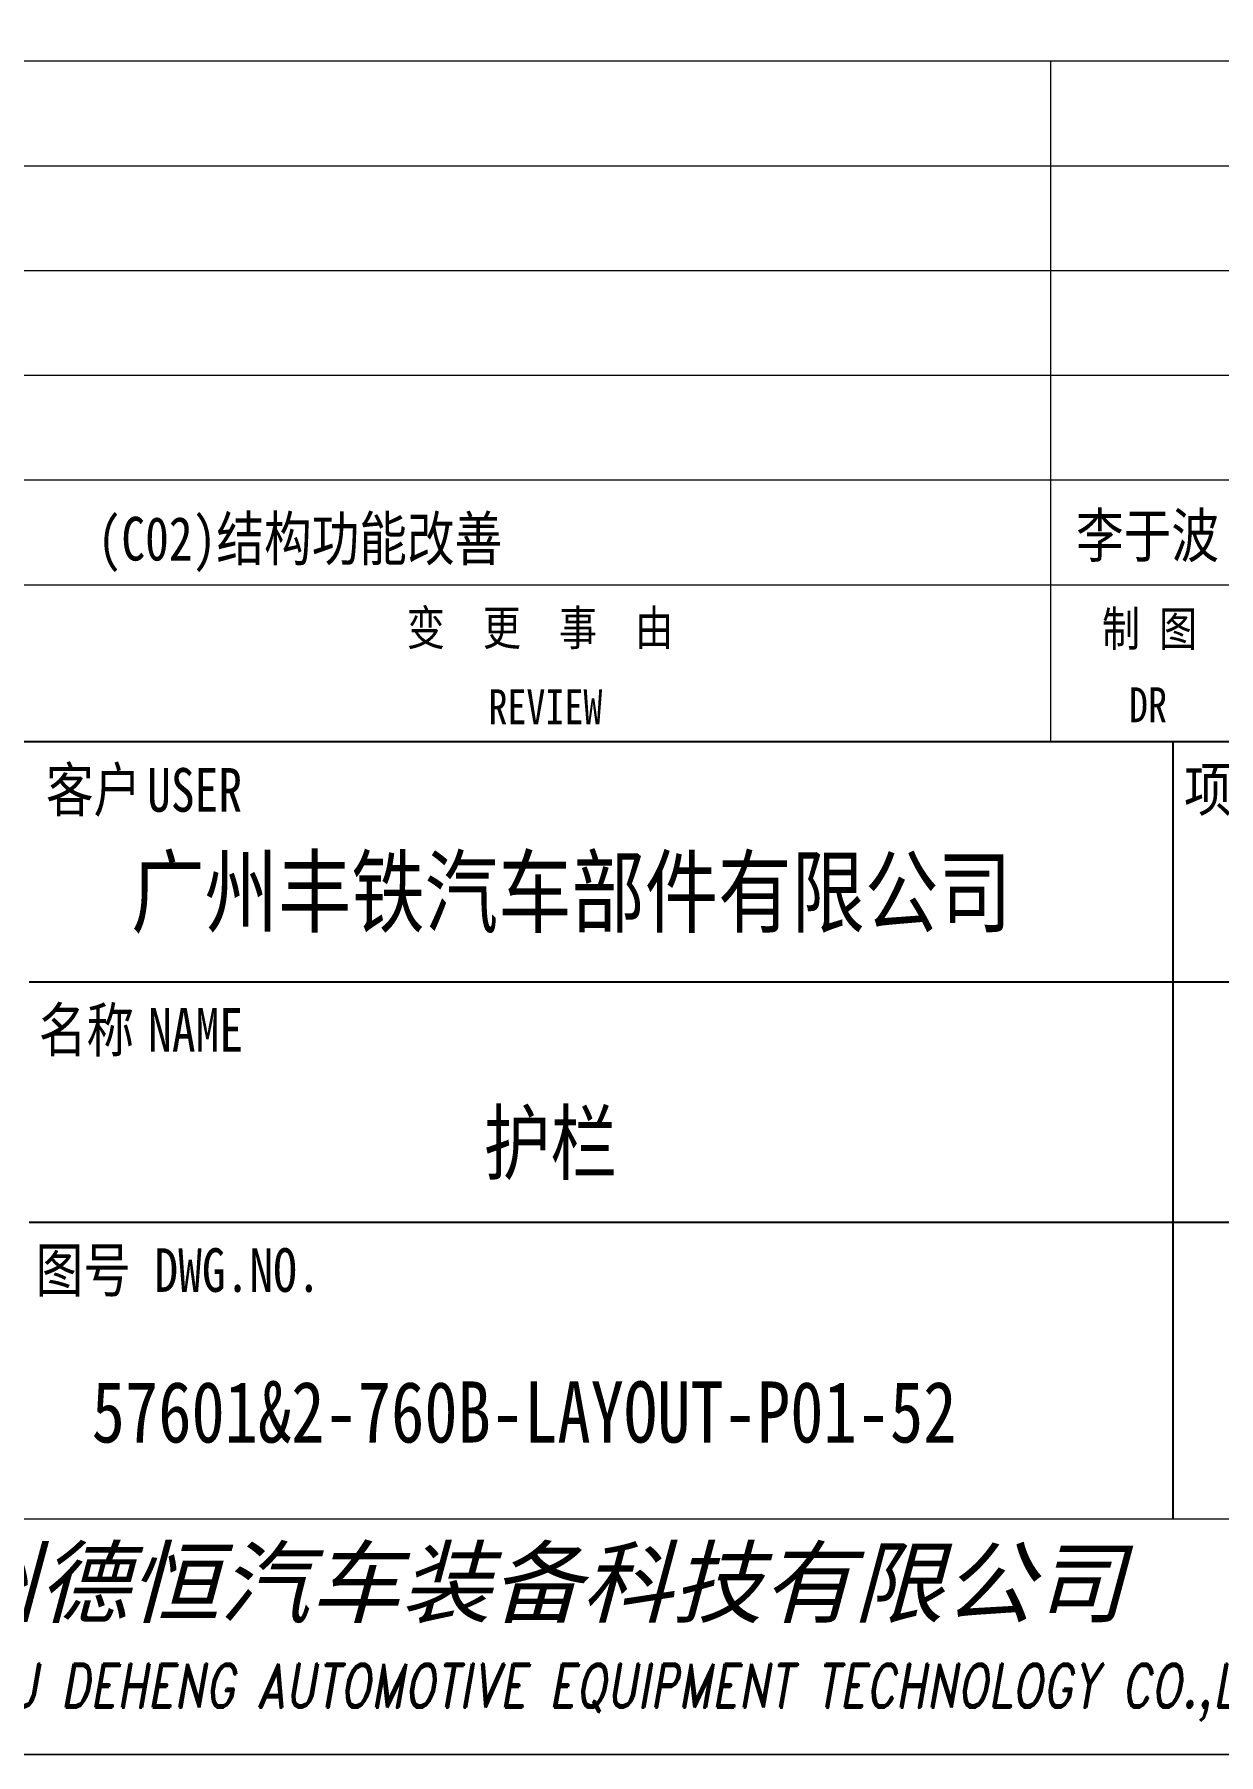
# Model space of a CAD drawing. Header units: millimetres. Extents: x 1333 to 129696, y -57210 to 105899.
# Drawn here: x 61127 to 61940, y 101056 to 102238 of the extents above; entities that cross this region are included whole.
import ezdxf
from ezdxf.enums import TextEntityAlignment as Align

# ---------------------------------------------------------------- set-up
doc = ezdxf.new("R2010")
doc.units = ezdxf.units.MM
doc.header["$LTSCALE"] = 0.5
doc.layers.add('图\\M+19E79\\M+195B6\\M+18E9A', color=7, linetype='Continuous')
doc.layers.add('图号', color=7, linetype='Continuous')
doc.layers.add('图框', color=7, linetype='Continuous', lineweight=18)
doc.layers.add('打印', color=7, linetype='Continuous', lineweight=15, plot=False)
doc.layers.add('打印-禁用', color=7, linetype='Continuous', lineweight=15, plot=False)
doc.styles.add('STYLE1', font='')
doc.styles.add('国标', font='simfang.ttf', dxfattribs={"width": 0.8})
doc.styles.add('标题\\M+18E9A', font='romand.shx', dxfattribs={"oblique": 10, "bigfont": 'bigfont.shx'})
doc.styles.get('STYLE1').set_extended_font_data('SimSun')

# ---------------------------------------------------------------- blocks, each defined once
blk = doc.blocks.new('GZDEH零件A3图框V01版')
at = {"layer": '图\\M+19E79\\M+195B6\\M+18E9A', "color": 7}
blk.add_line((3272.49, -1788.461), (3092.49, -1788.461), dxfattribs=at)
at = {"layer": '图\\M+19E79\\M+195B6\\M+18E9A', "color": 9}
for p, q in [((3272.49, -1788.461), (3092.49, -1788.461)), ((3247.49, -1788.461), (3247.49, -1832.961)), ((3181.99, -1802.211), (3272.49, -1802.211)), ((3181.99, -1815.961), (3272.49, -1815.961))]:
    blk.add_line(p, q, dxfattribs=at)
at = {"layer": '图框', "linetype": 'Continuous'}
for p, q in [((3157.49, -1749.461), (3272.49, -1749.461)), ((2882.49, -1832.961), (3272.49, -1832.961))]:
    blk.add_line(p, q, dxfattribs=at)
at = {"layer": '图框', "color": 9}
for p, q in [((3240.49, -1788.461), (3240.49, -1749.461)), ((3157.49, -1755.461), (3272.49, -1755.461)), ((3157.49, -1761.461), (3272.49, -1761.461)), ((3157.49, -1767.461), (3272.49, -1767.461)), ((3157.49, -1773.461), (3272.49, -1773.461)), ((3157.49, -1779.461), (3272.49, -1779.461))]:
    blk.add_line(p, q, dxfattribs=at)
at = {"layer": '打印-禁用', "linetype": 'Continuous'}
blk.add_line((2857.49, -1846.461), (3277.49, -1846.461), dxfattribs=at)
at = {"layer": '图\\M+19E79\\M+195B6\\M+18E9A', "color": 9, "style": '国标', "width": 0.8}
for s, p in [('客户', (3185.676, -1792.46)), ('USER', (3191.464, -1792.46))]:
    blk.add_text(s, height=2.5, dxfattribs=at).set_placement(p, align=Align.CENTER)
for s, p in [('项目编码 PROJECT', (3248.132, -1792.433)), ('名称\u3000', (3182.543, -1806.21)), ('NAME', (3188.799, -1806.21)), ('图号', (3182.359, -1819.96)), ('DWG.NO.', (3189.16, -1819.96))]:
    blk.add_text(s, height=2.5, dxfattribs=at).set_placement(p)
at = {"layer": '图\\M+19E79\\M+195B6\\M+18E9A', "color": 7, "lineweight": -3, "style": 'STYLE1', "oblique": 15}
blk.add_text('广州德恒汽车装备科技有限公司', height=3.8, dxfattribs=at).set_placement((3172.159, -1838.51))
at = {"layer": '图\\M+19E79\\M+195B6\\M+18E9A', "color": 7, "style": '标题\\M+18E9A', "oblique": 10, "width": 0.75}
blk.add_text('GUANGZHOU DEHENG AUTOMOTIVE EQUIPMENT TECHNOLOGY CO.,LTD ', height=2.5, dxfattribs=at).set_placement((3211.258, -1842.896), align=Align.MIDDLE)
at = {"layer": '图框', "color": 9, "style": '国标', "width": 0.8}
for s, p in [('变  更  事  由', (3211.24, -1782.927)), ('REVIEW', (3211.55, -1787.451))]:
    blk.add_text(s, height=2, dxfattribs=at).set_placement(p, align=Align.CENTER)
for s, p in [('制 图', (3246.146, -1781.95)), ('DR', (3246.056, -1786.337))]:
    blk.add_text(s, height=2, dxfattribs=at).set_placement(p, align=Align.MIDDLE)
blk = doc.blocks.new('DEH A3')
at = {"layer": '图框'}
blk.add_blockref('GZDEH零件A3图框V01版', (-2857.49, 1846.461), dxfattribs=at)

msp = doc.modelspace()

# ---------------------------------------------------------------- linework, layer by layer
at = {"layer": '打印'}
msp.add_lwpolyline([(57229.101, 104619.912), (62269.101, 104619.912), (62269.101, 101055.912), (57229.101, 101055.912)], close=True, dxfattribs=at)

# ---------------------------------------------------------------- block references
at = {"layer": '图框', "xscale": 12, "yscale": 12, "zscale": 12}
msp.add_blockref('DEH A3', (57229.101, 101055.912), dxfattribs=at)

# ---------------------------------------------------------------- texts
at = {"layer": '图\\M+19E79\\M+195B6\\M+18E9A', "color": 3, "style": '国标', "width": 0.8}
for s, height, p in [('(C02)结构功能改善', 30, (61170.108, 101876.559)), ('李于波', 30, (61842.504, 101878.76)), ('广州丰铁汽车部件有限公司', 46.2, (61193.24, 101625.681)), ('护栏', 42, (61435.439, 101455.407))]:
    msp.add_text(s, height=height, dxfattribs=at).set_placement(p)
at = {"layer": '图号', "color": 3, "style": '国标', "width": 0.8}
msp.add_text('57601&2-760B-LAYOUT-P01-52', height=42, dxfattribs=at).set_placement((61166.055, 101270.392))

doc.saveas('drawing.dxf')
